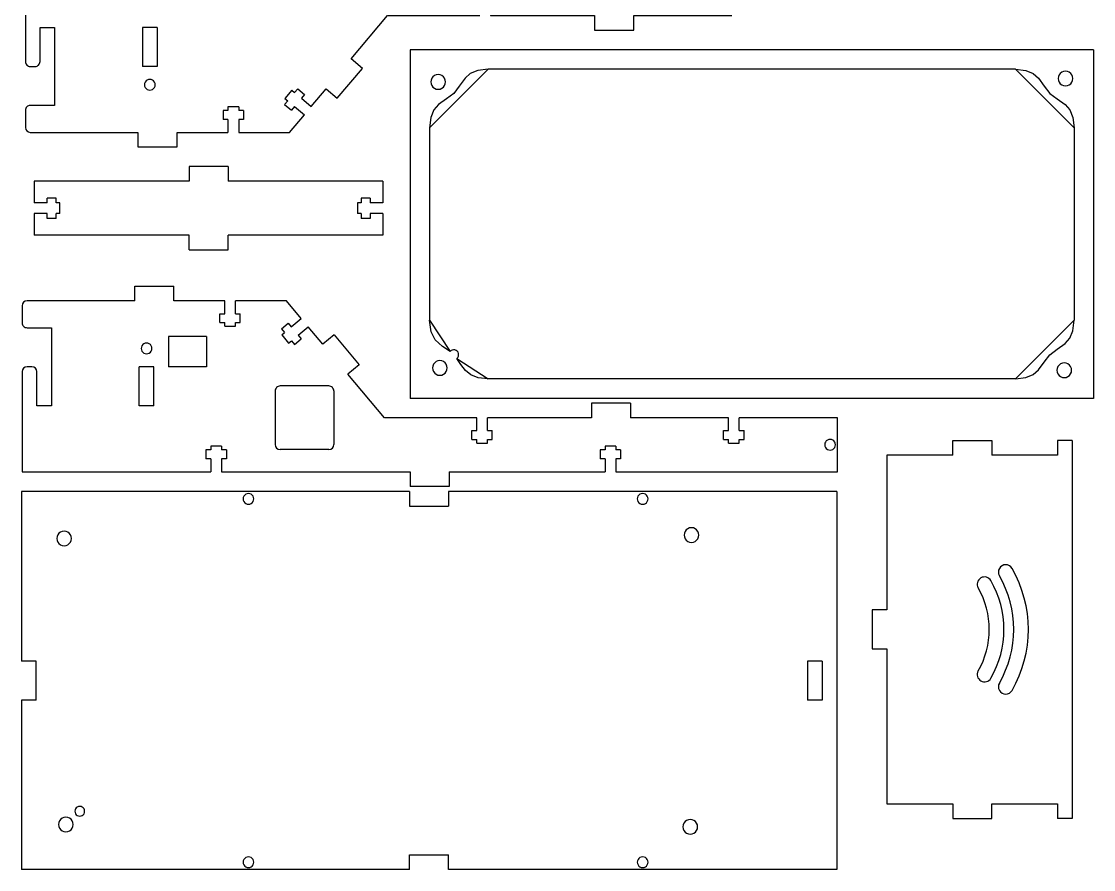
# Model space of a CAD drawing. Extents: x 7 to 227, y 123 to 393.
# Drawn here: x 7.6 to 227.2, y 122.6 to 296.3 of the extents above; entities that cross this region are included whole.
import ezdxf

# ---------------------------------------------------------------- set-up
doc = ezdxf.new("R2010")
doc.units = 0
doc.layers.add('Layer_1', color=7, linetype='CONTINUOUS')

msp = doc.modelspace()

# ---------------------------------------------------------------- linework, layer by layer
at = {"layer": 'Layer_1', "color": 7}
for points in [[(8.413801, 308.592088), (8.413801, 288.092084)], [(104.733802, 301.982077), (104.733802, 300.182092), (103.733801, 300.182092), (103.733801, 297.532081), (125.033802, 297.532081), (125.033802, 294.532087), (133.033802, 294.532087), (133.033802, 297.532081), (153.133801, 297.532081)], [(64.223149, 282.514094), (65.602027, 281.357075), (64.959241, 280.591032), (66.989256, 278.887642), (70.018627, 282.497906), (72.316761, 280.569544), (77.459062, 286.697897), (75.160928, 288.626263), (82.633799, 297.532081), (101.533801, 297.532081)], [(11.4138, 288.092084), (11.4138, 295.092073), (14.4138, 295.092073), (14.4138, 279.092084), (9.413802, 279.092084)], [(32.4138, 295.092073), (32.4138, 287.092082)], [(35.413799, 295.092073), (32.4138, 295.092073)], [(35.413799, 295.092073), (35.413799, 287.092082), (32.4138, 287.092082)], [(227.248077, 290.52138), (87.228077, 290.52138), (87.228077, 219.091387)], [(227.248077, 290.52138), (227.248077, 219.091387)], [(9.413802, 287.092082), (10.4138, 287.092082)], [(211.248077, 286.521388), (103.228079, 286.521388)], [(63.005827, 282.230139), (61.591695, 280.544841)], [(63.005827, 282.230139), (63.580359, 281.748047)], [(64.223149, 282.514094), (63.580359, 281.748047)], [(62.16623, 280.062752), (61.523441, 279.296708)], [(61.523441, 279.296708), (62.902322, 278.139689)], [(61.591695, 280.544841), (62.16623, 280.062752)], [(8.413801, 278.092084), (8.413801, 274.592083)], [(48.912767, 278.042083), (48.912767, 276.242084)], [(49.912767, 278.042083), (48.912767, 278.042083)], [(49.912767, 278.792083), (49.912767, 278.042083)], [(52.112767, 278.792083), (49.912767, 278.792083)], [(52.112767, 278.792083), (52.112767, 278.042083)], [(53.112765, 278.042083), (52.112767, 278.042083)], [(53.112765, 278.042083), (53.112765, 276.242084), (52.112767, 276.242084), (52.112767, 273.592085), (62.545756, 273.592085), (65.575127, 277.202345)], [(63.545109, 278.905734), (62.902322, 278.139689)], [(63.545109, 278.905734), (65.575127, 277.202345)], [(49.912767, 276.242084), (48.912767, 276.242084)], [(49.912767, 276.242084), (49.912767, 273.592085)], [(9.413802, 273.592085), (31.479778, 273.592085), (31.479778, 270.592085), (39.479778, 270.592085), (39.479778, 273.592085), (49.912767, 273.592085)], [(91.228077, 274.521382), (91.228077, 235.091384)], [(223.248077, 274.521382), (223.248077, 235.091384)], [(49.961898, 266.561769), (41.961898, 266.561769), (41.961898, 263.561775), (10.246896, 263.561775), (10.246896, 259.131761)], [(49.961898, 266.561769), (49.961898, 263.561775)], [(81.676896, 263.561775), (49.961898, 263.561775)], [(81.676896, 263.561775), (81.676896, 259.131761)], [(12.896898, 259.131761), (12.896898, 260.131759)], [(14.696897, 260.131759), (12.896898, 260.131759)], [(14.696897, 259.131761), (14.696897, 260.131759)], [(77.226898, 260.131759), (77.226898, 259.131761)], [(79.026896, 260.131759), (77.226898, 260.131759)], [(79.026896, 260.131759), (79.026896, 259.131761)], [(12.896898, 259.131761), (10.246896, 259.131761)], [(15.446897, 259.131761), (14.696897, 259.131761)], [(15.446897, 256.931785), (15.446897, 259.131761)], [(76.476897, 259.131761), (76.476897, 256.931785)], [(77.226898, 259.131761), (76.476897, 259.131761)], [(81.676896, 259.131761), (79.026896, 259.131761)], [(12.896898, 255.931787), (12.896898, 256.931785), (10.246896, 256.931785), (10.246896, 252.501771)], [(14.696897, 255.931787), (12.896898, 255.931787)], [(15.446897, 256.931785), (14.696897, 256.931785)], [(14.696897, 255.931787), (14.696897, 256.931785)], [(77.226898, 256.931785), (76.476897, 256.931785)], [(81.676896, 256.931785), (79.026896, 256.931785), (79.026896, 255.931787), (77.226898, 255.931787)], [(77.226898, 256.931785), (77.226898, 255.931787)], [(81.676896, 256.931785), (81.676896, 252.501771)], [(41.961898, 252.501771), (10.246896, 252.501771)], [(41.961898, 249.501777), (41.961898, 252.501771)], [(41.961898, 249.501777), (49.961898, 249.501777), (49.961898, 252.501771)], [(81.676896, 252.501771), (49.961898, 252.501771)], [(30.815497, 242.065906), (38.815497, 242.065906)], [(30.815497, 239.065896), (30.815497, 242.065906)], [(48.248485, 234.615896), (48.248485, 236.415909), (49.248486, 236.415909), (49.248486, 239.065896), (38.815497, 239.065896), (38.815497, 242.065906)], [(7.749521, 238.065904), (7.749521, 234.565916)], [(30.815497, 239.065896), (8.749519, 239.065896)], [(60.859159, 233.361294), (62.238041, 234.518291), (62.880827, 233.752243), (64.910846, 235.45563), (61.881475, 239.065896), (51.448486, 239.065896)], [(51.448486, 236.415909), (51.448486, 239.065896)], [(51.448486, 236.415909), (52.448486, 236.415909)], [(52.448486, 234.615896), (52.448486, 236.415909)], [(211.248077, 223.091379), (213.3849, 223.336489), (214.909252, 223.985768), (215.991953, 224.90999), (217.16157, 226.529438), (218.298329, 228.041132), (219.810007, 229.177896), (221.429453, 230.34751), (222.353698, 231.430199), (223.002959, 232.954566), (223.248077, 235.091384), (211.248077, 223.091379), (211.248077, 223.091379), (103.228079, 223.091379), (101.145282, 223.322688), (99.643761, 223.938045), (98.567528, 224.819454), (97.632925, 226.039416), (96.81704, 227.272105), (103.228079, 223.091379), (103.228079, 223.091379)], [(8.749519, 233.565897), (13.74952, 233.565897), (13.74952, 217.565908), (10.749521, 217.565908), (10.749521, 224.565909)], [(48.248485, 234.615896), (49.248486, 234.615896)], [(49.248486, 233.865908), (49.248486, 234.615896)], [(49.248486, 233.865908), (51.448486, 233.865908)], [(51.448486, 234.615896), (52.448486, 234.615896)], [(51.448486, 233.865908), (51.448486, 234.615896)], [(60.859159, 233.361294), (61.501946, 232.595246)], [(64.294959, 232.066953), (66.324977, 233.77034)], [(71.652482, 232.088437), (69.354348, 230.160074), (66.324977, 233.77034)], [(45.49952, 231.76591), (37.74952, 231.76591)], [(45.49952, 231.76591), (45.49952, 225.565902), (37.74952, 225.565902)], [(37.74952, 231.76591), (37.74952, 225.565902)], [(60.927414, 232.113149), (61.501946, 232.595246)], [(60.927414, 232.113149), (62.341546, 230.427859)], [(62.341546, 230.427859), (62.91608, 230.90993)], [(62.91608, 230.90993), (63.558867, 230.143908)], [(63.558867, 230.143908), (64.937748, 231.300905)], [(64.294959, 232.066953), (64.937748, 231.300905)], [(71.652482, 232.088437), (76.794781, 225.960078)], [(7.749521, 224.565909), (7.749521, 204.065913), (46.404519, 204.065913)], [(9.74952, 225.565902), (8.749519, 225.565902)], [(34.74952, 217.565908), (31.749521, 217.565908), (31.749521, 225.565902)], [(34.74952, 225.565902), (31.749521, 225.565902)], [(34.74952, 217.565908), (34.74952, 225.565902)], [(76.794781, 225.960078), (74.49665, 224.031716)], [(99.86952, 210.675893), (99.86952, 212.475906), (100.86952, 212.475906), (100.86952, 215.125894), (81.96952, 215.125894), (74.49665, 224.031716)], [(59.59952, 220.625893), (59.59952, 209.625894)], [(70.59952, 221.625912), (60.599521, 221.625912)], [(71.59952, 220.625893), (71.59952, 209.625894)], [(227.248077, 219.091387), (87.228077, 219.091387)], [(132.36952, 218.125898), (124.36952, 218.125898), (124.36952, 215.125894), (103.06952, 215.125894)], [(132.36952, 218.125898), (132.36952, 215.125894)], [(103.06952, 212.475906), (103.06952, 215.125894)], [(130.35952, 206.715901), (129.35952, 206.715901), (129.35952, 204.065913), (174.769521, 204.065913), (174.769521, 215.125894), (154.669519, 215.125894)], [(151.469521, 210.675893), (151.469521, 212.475906), (152.469519, 212.475906), (152.469519, 215.125894), (132.36952, 215.125894)], [(154.669519, 212.475906), (154.669519, 215.125894)], [(103.06952, 212.475906), (104.06952, 212.475906)], [(104.06952, 210.675893), (104.06952, 212.475906)], [(154.669519, 212.475906), (155.66952, 212.475906)], [(155.66952, 210.675893), (155.66952, 212.475906)], [(46.404519, 209.265902), (46.404519, 208.515914)], [(48.604519, 209.265902), (46.404519, 209.265902)], [(48.604519, 209.265902), (48.604519, 208.515914)], [(99.86952, 210.675893), (100.86952, 210.675893)], [(100.86952, 209.925905), (100.86952, 210.675893)], [(100.86952, 209.925905), (103.06952, 209.925905)], [(103.06952, 210.675893), (104.06952, 210.675893)], [(103.06952, 209.925905), (103.06952, 210.675893)], [(127.15952, 209.265902), (127.15952, 208.515914)], [(129.35952, 209.265902), (127.15952, 209.265902)], [(129.35952, 209.265902), (129.35952, 208.515914)], [(151.469521, 210.675893), (152.469519, 210.675893)], [(152.469519, 209.925905), (152.469519, 210.675893)], [(152.469519, 209.925905), (154.669519, 209.925905)], [(154.669519, 210.675893), (155.66952, 210.675893)], [(154.669519, 209.925905), (154.669519, 210.675893)], [(198.393643, 210.46742), (206.393632, 210.46742)], [(198.393643, 207.467421), (198.393643, 210.46742)], [(222.893631, 210.46742), (219.893631, 210.46742), (219.893631, 207.467421), (206.393632, 207.467421)], [(206.393632, 210.46742), (206.393632, 207.467421)], [(222.893631, 210.46742), (222.893631, 133.03742)], [(45.404521, 208.515914), (45.404521, 206.715901)], [(46.404519, 208.515914), (45.404521, 208.515914)], [(46.404519, 206.715901), (45.404521, 206.715901)], [(46.404519, 206.715901), (46.404519, 204.065913)], [(49.60452, 208.515914), (48.604519, 208.515914)], [(49.60452, 208.515914), (49.60452, 206.715901), (48.604519, 206.715901), (48.604519, 204.065913), (87.25952, 204.065913), (87.25952, 201.065909)], [(70.59952, 208.625901), (60.599521, 208.625901)], [(126.15952, 208.515914), (126.15952, 206.715901)], [(127.15952, 208.515914), (126.15952, 208.515914)], [(127.15952, 206.715901), (126.15952, 206.715901)], [(127.15952, 206.715901), (127.15952, 204.065913)], [(130.35952, 208.515914), (129.35952, 208.515914)], [(130.35952, 208.515914), (130.35952, 206.715901)], [(198.393643, 207.467421), (184.893627, 207.467421), (184.893627, 175.75242), (181.893633, 175.75242), (181.893633, 167.75242), (184.893627, 167.75242), (184.893627, 136.037419), (198.393643, 136.037419), (198.393643, 133.03742), (206.393632, 133.03742), (206.393632, 136.037419), (219.893631, 136.037419), (219.893631, 133.03742)], [(95.25952, 204.065913), (95.25952, 201.065909)], [(95.25952, 204.065913), (127.15952, 204.065913)], [(87.117431, 199.984877), (7.607441, 199.984877), (7.607441, 165.269877)], [(87.117431, 199.984877), (87.117431, 196.984878)], [(95.25952, 201.065909), (87.25952, 201.065909)], [(174.627434, 199.984877), (95.117433, 199.984877), (95.117433, 196.984878)], [(174.627434, 199.984877), (174.627434, 122.554877)], [(87.117431, 196.984878), (95.117433, 196.984878)], [(10.607435, 165.269877), (7.607441, 165.269877)], [(10.607435, 157.269877), (10.607435, 165.269877)], [(171.62743, 165.269877), (168.62743, 165.269877)], [(171.62743, 165.269877), (171.62743, 157.269877), (168.62743, 157.269877)], [(168.62743, 165.269877), (168.62743, 157.269877)], [(10.607435, 157.269877), (7.607441, 157.269877), (7.607441, 122.554877)], [(222.893631, 133.03742), (219.893631, 133.03742)], [(87.117431, 122.554877), (87.117431, 125.554876), (95.117433, 125.554876)], [(95.117433, 122.554877), (95.117433, 125.554876)], [(87.117431, 122.554877), (7.607441, 122.554877)], [(174.627434, 122.554877), (95.117433, 122.554877)]]:
    msp.add_lwpolyline(points, dxfattribs=at)
for points in [[(103.228079, 286.521388), (101.091251, 286.276248), (99.566899, 285.626996), (98.484198, 284.702748), (97.314583, 283.0833), (96.177825, 281.571632), (94.666144, 280.434869), (93.046701, 279.265257), (92.122456, 278.182568), (91.473197, 276.658201), (91.228077, 274.521382), (103.228079, 286.521388)], [(211.248077, 286.521388), (213.3849, 286.276248), (214.909252, 285.626996), (215.991953, 284.702748), (217.16157, 283.0833), (218.298329, 281.571632), (219.810007, 280.434869), (221.429453, 279.265257), (222.353698, 278.182568), (223.002959, 276.658201), (223.248077, 274.521382), (211.248077, 286.521388)], [(32.8138, 283.342084)], [(94.478078, 283.921386)], [(222.998075, 284.621383)], [(95.408795, 228.680336), (93.834011, 229.728594), (92.3651, 231.081965), (91.54451, 232.702315), (91.228077, 235.091384), (95.408795, 228.680336)], [(34.349521, 229.315895)], [(94.828077, 225.321385)], [(222.748078, 224.84138)], [(174.369521, 209.595917)], [(54.117438, 197.384877)], [(134.872431, 197.384877)], [(144.877433, 189.584876)], [(16.357431, 188.884876)], [(19.557182, 133.504623)], [(16.707443, 130.284877)], [(144.627431, 129.804878)], [(54.117438, 122.954876)], [(134.872431, 122.954876)]]:
    msp.add_lwpolyline(points, close=True, dxfattribs=at)
for points in [[(8.413801, 288.092084), (8.413801, 287.826867), (8.519157, 287.572513), (8.706694, 287.384976)], [(11.120907, 287.384976), (11.308444, 287.572513), (11.413801, 287.826867), (11.4138, 288.092084)], [(8.706694, 287.384976), (8.894231, 287.19744), (9.148585, 287.092082), (9.413802, 287.092082)], [(10.4138, 287.092082), (10.679016, 287.092082), (10.933371, 287.19744), (11.120907, 287.384976)], [(220.74781, 285.921187), (220.283572, 285.653034), (219.997748, 285.1575), (219.998076, 284.621383)], [(222.248341, 285.921187), (221.784103, 286.189342), (221.212045, 286.189342), (220.74781, 285.921187)], [(222.998075, 284.621383), (222.99834, 285.1575), (222.712579, 285.653034), (222.248341, 285.921187)], [(33.3638, 284.294712), (33.023458, 284.098216), (32.8138, 283.735076), (32.8138, 283.342084)], [(32.8138, 283.342084), (32.8138, 282.949091), (33.023458, 282.58595), (33.3638, 282.389454)], [(34.463802, 284.294712), (34.123461, 284.491208), (33.704141, 284.491208), (33.3638, 284.294712)], [(35.013802, 283.342084), (35.013802, 283.735076), (34.804141, 284.098216), (34.463802, 284.294712)], [(34.463802, 282.389454), (34.804141, 282.58595), (35.013802, 282.949091), (35.013802, 283.342084)], [(92.227813, 285.221191), (91.763575, 284.953038), (91.477748, 284.457505), (91.478076, 283.921386)], [(91.478076, 283.921386), (91.477812, 283.38527), (91.763575, 282.889736), (92.227813, 282.621582)], [(93.728342, 285.221191), (93.264106, 285.489346), (92.692048, 285.489346), (92.227813, 285.221191)], [(94.478078, 283.921386), (94.478343, 284.457505), (94.192579, 284.953038), (93.728342, 285.221191)], [(93.728342, 282.621582), (94.192579, 282.889736), (94.478406, 283.38527), (94.478078, 283.921386)], [(219.998076, 284.621383), (219.997811, 284.085265), (220.283572, 283.589731), (220.74781, 283.321578)], [(222.248341, 283.321578), (222.712579, 283.589731), (222.998403, 284.085265), (222.998075, 284.621383)], [(33.3638, 282.389454), (33.704141, 282.192959), (34.123461, 282.192959), (34.463802, 282.389454)], [(92.227813, 282.621582), (92.692048, 282.353428), (93.264106, 282.353428), (93.728342, 282.621582)], [(220.74781, 283.321578), (221.212045, 283.053423), (221.784103, 283.053423), (222.248341, 283.321578)], [(9.413802, 279.092084), (9.148585, 279.092084), (8.894231, 278.986728), (8.706694, 278.799191)], [(8.706694, 278.799191), (8.519157, 278.611655), (8.413801, 278.357301), (8.413801, 278.092084)], [(8.413801, 274.592083), (8.413802, 274.039798), (8.861517, 273.592084), (9.413802, 273.592085)], [(8.749519, 239.065896), (8.197238, 239.065895), (7.749526, 238.618185), (7.749521, 238.065904)], [(7.749521, 234.565916), (7.749516, 234.300696), (7.854871, 234.046338), (8.042407, 233.858797)], [(8.042407, 233.858797), (8.229944, 233.671257), (8.4843, 233.565897), (8.749519, 233.565897)], [(32.699365, 230.268972), (32.358945, 230.072356), (32.149328, 229.709015), (32.149521, 229.315895)], [(32.149521, 229.315895), (32.149328, 228.922774), (32.358945, 228.559433), (32.699365, 228.362817)], [(33.799677, 230.268972), (33.459256, 230.465588), (33.039785, 230.465588), (32.699365, 230.268972)], [(34.349521, 229.315895), (34.349713, 229.709015), (34.140097, 230.072356), (33.799677, 230.268972)], [(33.799677, 228.362817), (34.140097, 228.559433), (34.349713, 228.922774), (34.349521, 229.315895)], [(96.406941, 229.014561), (96.037765, 229.101445), (95.651212, 228.97201), (95.408795, 228.680336)], [(97.151253, 228.270253), (97.064367, 228.639427), (96.776114, 228.927677), (96.406941, 229.014561)], [(32.699365, 228.362817), (33.039785, 228.166201), (33.459256, 228.166201), (33.799677, 228.362817)], [(92.578076, 226.620426), (92.113973, 226.352477), (91.828075, 225.857285), (91.828075, 225.321385)], [(94.078078, 226.620426), (93.613975, 226.888374), (93.042179, 226.888374), (92.578076, 226.620426)], [(94.828077, 225.321385), (94.828077, 225.857285), (94.542179, 226.352477), (94.078078, 226.620426)], [(96.81704, 227.272105), (97.108708, 227.514524), (97.23814, 227.90108), (97.151253, 228.270253)], [(221.998342, 226.141186), (221.534106, 226.409341), (220.962048, 226.409341), (220.497813, 226.141186)], [(8.749519, 225.565902), (8.197238, 225.565901), (7.749526, 225.118191), (7.749521, 224.565909)], [(10.749521, 224.565909), (10.749517, 225.118192), (10.301802, 225.565902), (9.74952, 225.565902)], [(91.828075, 225.321385), (91.828075, 224.785487), (92.113973, 224.290296), (92.578076, 224.022347)], [(94.078078, 224.022347), (94.542179, 224.290296), (94.828077, 224.785487), (94.828077, 225.321385)], [(220.497813, 226.141186), (220.033575, 225.873033), (219.747748, 225.3775), (219.748076, 224.84138)], [(219.748076, 224.84138), (219.747812, 224.305266), (220.033575, 223.80973), (220.497813, 223.541578)], [(222.748078, 224.84138), (222.748343, 225.3775), (222.462579, 225.873033), (221.998342, 226.141186)], [(221.998342, 223.541578), (222.462579, 223.80973), (222.748406, 224.305266), (222.748078, 224.84138)], [(92.578076, 224.022347), (93.042179, 223.754398), (93.613975, 223.754398), (94.078078, 224.022347)], [(220.497813, 223.541578), (220.962048, 223.273423), (221.534106, 223.273423), (221.998342, 223.541578)], [(59.892407, 221.333013), (59.70487, 221.145472), (59.599515, 220.891113), (59.59952, 220.625893)], [(60.599521, 221.625912), (60.334301, 221.625913), (60.079944, 221.520553), (59.892407, 221.333013)], [(71.306634, 221.333013), (71.119096, 221.520553), (70.86474, 221.625913), (70.59952, 221.625912)], [(71.59952, 220.625893), (71.599525, 220.891113), (71.494171, 221.145472), (71.306634, 221.333013)], [(59.59952, 209.625894), (59.599525, 209.073612), (60.047239, 208.625901), (60.599521, 208.625901)], [(70.59952, 208.625901), (71.151802, 208.625901), (71.599516, 209.073612), (71.59952, 209.625894)], [(172.719365, 210.548994), (172.378945, 210.352378), (172.169328, 209.989037), (172.169521, 209.595917)], [(172.169521, 209.595917), (172.169328, 209.202796), (172.378945, 208.839455), (172.719365, 208.642839)], [(173.819677, 210.548994), (173.479256, 210.74561), (173.059786, 210.74561), (172.719365, 210.548994)], [(174.369521, 209.595917), (174.369714, 209.989037), (174.160097, 210.352378), (173.819677, 210.548994)], [(173.819677, 208.642839), (174.160097, 208.839455), (174.369714, 209.202796), (174.369521, 209.595917)], [(172.719365, 208.642839), (173.059786, 208.446223), (173.479256, 208.446223), (173.819677, 208.642839)], [(53.164346, 199.035039), (52.967726, 198.694615), (52.967726, 198.275139), (53.164346, 197.934716)], [(54.117438, 199.584877), (53.724313, 199.585076), (53.360966, 199.375459), (53.164346, 199.035039)], [(53.164346, 197.934716), (53.360966, 197.594292), (53.724313, 197.384679), (54.117438, 197.384877)], [(55.070531, 199.035039), (54.873909, 199.375459), (54.510562, 199.585076), (54.117438, 199.584877)], [(54.117438, 197.384877), (54.510562, 197.384679), (54.873909, 197.594292), (55.070531, 197.934716)], [(55.070531, 197.934716), (55.267151, 198.275139), (55.267151, 198.694615), (55.070531, 199.035039)], [(133.919338, 199.035039), (133.722719, 198.694615), (133.722719, 198.275139), (133.919338, 197.934716)], [(134.872431, 199.584877), (134.479305, 199.585076), (134.115958, 199.375459), (133.919338, 199.035039)], [(133.919338, 197.934716), (134.115958, 197.594292), (134.479305, 197.384679), (134.872431, 197.384877)], [(135.825524, 199.035039), (135.628904, 199.375459), (135.265557, 199.585076), (134.872431, 199.584877)], [(134.872431, 197.384877), (135.265557, 197.384679), (135.628904, 197.594292), (135.825524, 197.934716)], [(135.825524, 197.934716), (136.022143, 198.275139), (136.022143, 198.694615), (135.825524, 199.035039)], [(15.058392, 191.134877), (14.790443, 190.670774), (14.790443, 190.098977), (15.058392, 189.634877)], [(16.357431, 191.884878), (15.821532, 191.884878), (15.326342, 191.59898), (15.058392, 191.134877)], [(17.656469, 191.134877), (17.38852, 191.59898), (16.893329, 191.884878), (16.357431, 191.884878)], [(17.656469, 189.634877), (17.924418, 190.098977), (17.924418, 190.670774), (17.656469, 191.134877)], [(143.578392, 191.834877), (143.310443, 191.370774), (143.310443, 190.798977), (143.578392, 190.334877)], [(144.877433, 192.584878), (144.341533, 192.584878), (143.846344, 192.29898), (143.578392, 191.834877)], [(146.176471, 191.834877), (145.908522, 192.29898), (145.41333, 192.584878), (144.877433, 192.584878)], [(146.176471, 190.334877), (146.44442, 190.798977), (146.44442, 191.370774), (146.176471, 191.834877)], [(15.058392, 189.634877), (15.326342, 189.170774), (15.821532, 188.884876), (16.357431, 188.884876)], [(16.357431, 188.884876), (16.893329, 188.884876), (17.38852, 189.170774), (17.656469, 189.634877)], [(143.578392, 190.334877), (143.846344, 189.870774), (144.341533, 189.584876), (144.877433, 189.584876)], [(144.877433, 189.584876), (145.41333, 189.584876), (145.908522, 189.870774), (146.176471, 190.334877)], [(209.245068, 185.003248), (208.708943, 185.003362), (208.213518, 184.717328), (207.945553, 184.252972)], [(210.544267, 184.252419), (210.276498, 184.716889), (209.781196, 185.003134), (209.245068, 185.003248)], [(206.214139, 181.752421), (205.799902, 182.469809), (204.882552, 182.715586), (204.165139, 182.301389)], [(207.945553, 184.252972), (207.677589, 183.788615), (207.677832, 183.216548), (207.946083, 182.752419)], [(207.946191, 160.752421), (211.876111, 167.559245), (211.876111, 175.945597), (207.946191, 182.752419)], [(210.544267, 159.252421), (215.010087, 166.987449), (215.010087, 176.517394), (210.544267, 184.252419)], [(204.165139, 182.301389), (203.447724, 181.887192), (203.201897, 180.969857), (203.616052, 180.252421)], [(203.616052, 163.252418), (206.65281, 168.512237), (206.65281, 174.992602), (203.616052, 180.252421)], [(206.214139, 161.752419), (209.786794, 167.940441), (209.786794, 175.564396), (206.214139, 181.752421)], [(203.616052, 163.252418), (203.201897, 162.534982), (203.447724, 161.617645), (204.165139, 161.20345)], [(204.165139, 161.20345), (204.882552, 160.789253), (205.799902, 161.03503), (206.214139, 161.752419)], [(207.946191, 160.752421), (207.677787, 160.288288), (207.677517, 159.716191), (207.945397, 159.25181)], [(207.945482, 159.25181), (208.213449, 158.787424), (208.7089, 158.501375), (209.245052, 158.501502)], [(209.245052, 158.501502), (209.781201, 158.501629), (210.276519, 158.78791), (210.544267, 159.252421)], [(18.690271, 135.00493), (18.511402, 134.695373), (18.511402, 134.313873), (18.690271, 134.004316)], [(19.557182, 135.504625), (19.199663, 135.504889), (18.86914, 135.314487), (18.690271, 135.00493)], [(18.690271, 134.004316), (18.86914, 133.694761), (19.199663, 133.504245), (19.557182, 133.504623)], [(20.424092, 135.00493), (20.245223, 135.314487), (19.9147, 135.505003), (19.557182, 135.504625)], [(19.557182, 133.504623), (19.9147, 133.504359), (20.245223, 133.694761), (20.424092, 134.004316)], [(20.424092, 134.004316), (20.602961, 134.313873), (20.602961, 134.695373), (20.424092, 135.00493)], [(15.407638, 132.535143), (15.139484, 132.070907), (15.139484, 131.498849), (15.407638, 131.034614)], [(16.707443, 133.284876), (16.171325, 133.285141), (15.675791, 132.99938), (15.407638, 132.535143)], [(18.007248, 132.535143), (17.739094, 132.99938), (17.24356, 133.285207), (16.707443, 133.284876)], [(18.007248, 131.034614), (18.275401, 131.498849), (18.275401, 132.070907), (18.007248, 132.535143)], [(143.327625, 132.055143), (143.059473, 131.590905), (143.059473, 131.018847), (143.327625, 130.554612)], [(144.627431, 132.804877), (144.091313, 132.805142), (143.595778, 132.519379), (143.327625, 132.055143)], [(145.927236, 132.055143), (145.659081, 132.519379), (145.163548, 132.805205), (144.627431, 132.804877)], [(145.927236, 130.554612), (146.195389, 131.018847), (146.195389, 131.590905), (145.927236, 132.055143)], [(15.407638, 131.034614), (15.675791, 130.570376), (16.171325, 130.284549), (16.707443, 130.284877)], [(16.707443, 130.284877), (17.24356, 130.284613), (17.739094, 130.570376), (18.007248, 131.034614)], [(143.327625, 130.554612), (143.595778, 130.090374), (144.091313, 129.80455), (144.627431, 129.804878)], [(144.627431, 129.804878), (145.163548, 129.804613), (145.659081, 130.090374), (145.927236, 130.554612)], [(53.164809, 124.604876), (52.968313, 124.264535), (52.968313, 123.845218), (53.164809, 123.504876)], [(54.117438, 125.154876), (53.724445, 125.154876), (53.361304, 124.945218), (53.164809, 124.604876)], [(53.164809, 123.504876), (53.361304, 123.164535), (53.724445, 122.954876), (54.117438, 122.954876)], [(55.070065, 124.604876), (54.87357, 124.945218), (54.510429, 125.154876), (54.117438, 125.154876)], [(54.117438, 122.954876), (54.510429, 122.954876), (54.87357, 123.164535), (55.070065, 123.504876)], [(55.070065, 123.504876), (55.266561, 123.845218), (55.266561, 124.264535), (55.070065, 124.604876)], [(133.919801, 124.604876), (133.723306, 124.264535), (133.723306, 123.845218), (133.919801, 123.504876)], [(134.872431, 125.154876), (134.479437, 125.154876), (134.116299, 124.945218), (133.919801, 124.604876)], [(133.919801, 123.504876), (134.116299, 123.164535), (134.479437, 122.954876), (134.872431, 122.954876)], [(135.825058, 124.604876), (135.628563, 124.945218), (135.265422, 125.154876), (134.872431, 125.154876)], [(134.872431, 122.954876), (135.265422, 122.954876), (135.628563, 123.164535), (135.825058, 123.504876)], [(135.825058, 123.504876), (136.021556, 123.845218), (136.021556, 124.264535), (135.825058, 124.604876)]]:
    msp.add_open_spline(points, degree=3, dxfattribs=at)

doc.saveas('drawing.dxf')
